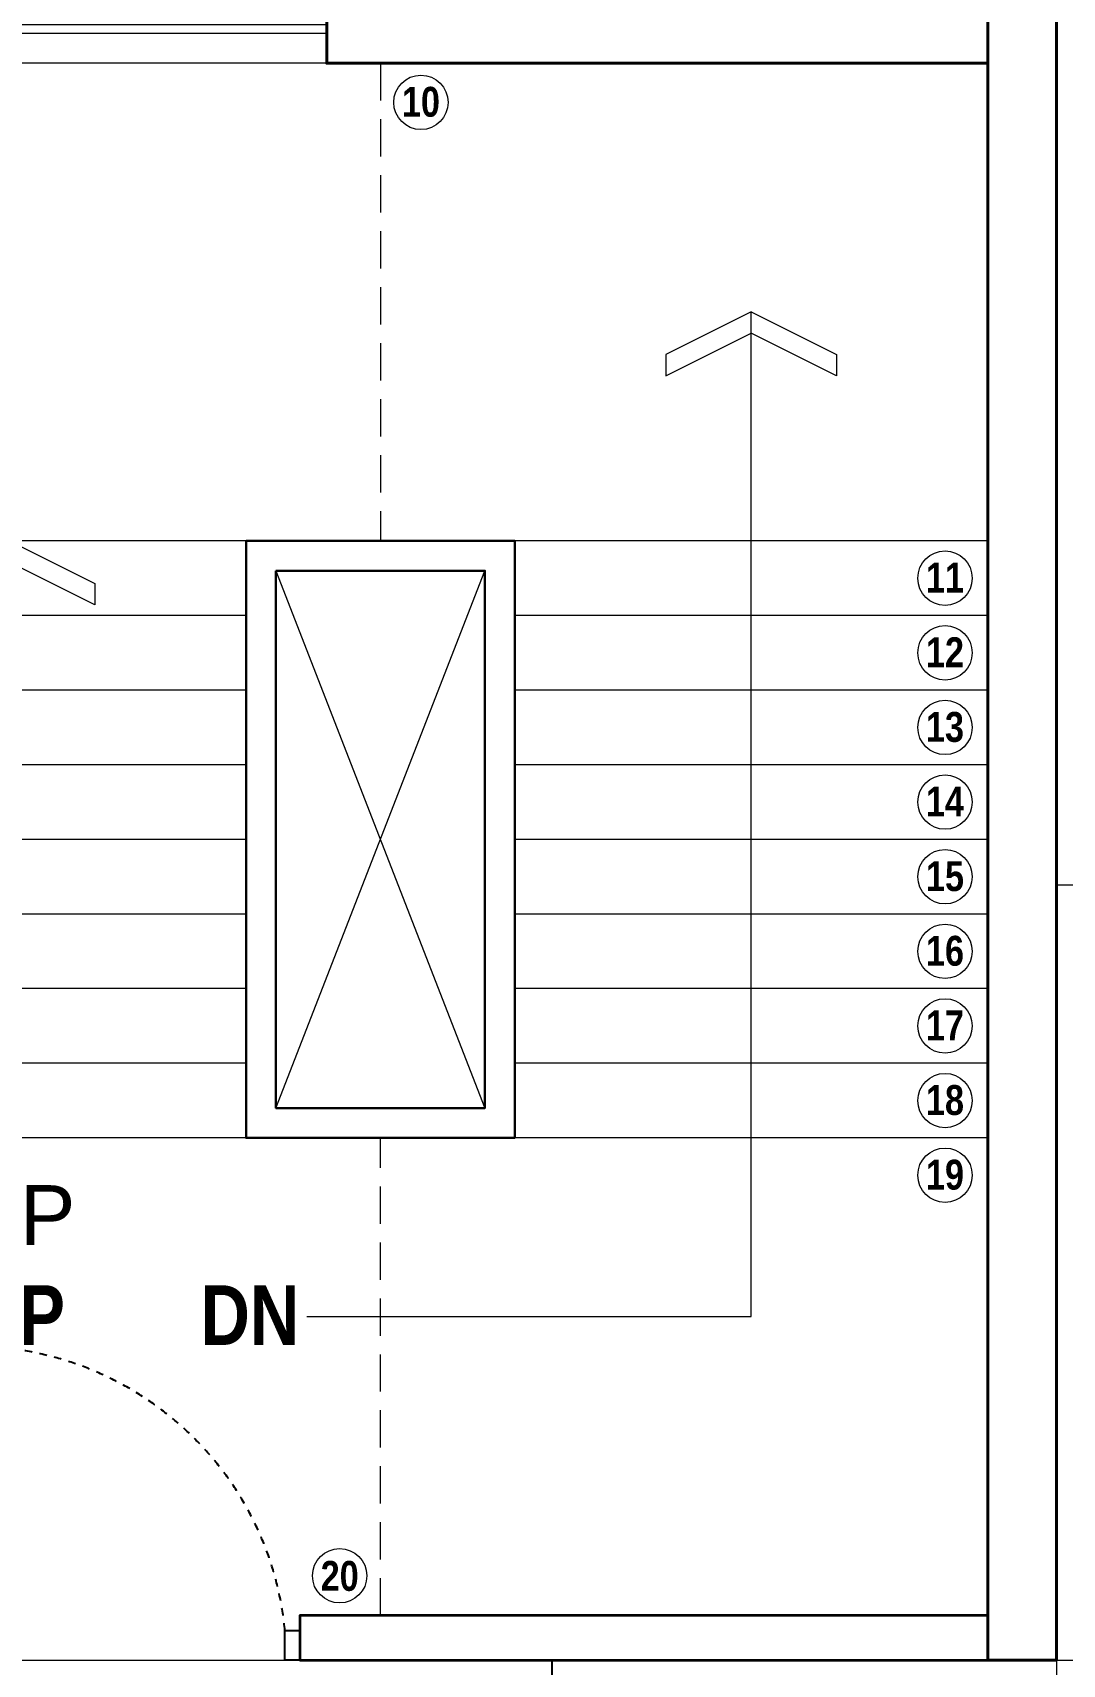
# Model space of a CAD drawing. Header units: millimetres. Extents: x 0 to 125073, y 0 to 71249.
# Drawn here: x 72279 to 75729, y 48965 to 54431 of the extents above; entities that cross this region are included whole.
import ezdxf
from ezdxf.lldxf.tags import DXFTag

# ---------------------------------------------------------------- set-up
doc = ezdxf.new("R2010")
doc.units = ezdxf.units.MM
for name, pattern in [('A-118_Suncity Bldg.04+07_O.H.T.Level Plan_20211230$0$DASHED2', [0.375, 0.25, -0.125]), ('DASH', [1, 0.5, -0.5]), ('DASHDOT', [1, 0.5, -0.25, 0, -0.25])]:
    doc.linetypes.add(name, pattern=pattern)
for name, color, linetype, lineweight in [('DA_CARPET AREA RERA', 30, 'Continuous', 9), ('DA_COLUMN', 40, 'Continuous', 40), ('DA_DOTTED LINES', 8, 'DASH', 5), ('DA_GUIDE LINE', 143, 'DASHDOT', 9), ('DA_LINE', 155, 'Continuous', 9), ('DA_RAILING', 243, 'Continuous', 30), ('DA_STAIRCASE', 122, 'Continuous', 9), ('DA_Text 1', 200, 'Continuous', 9), ('DA_TEXT IN SQ.FT', 193, 'Continuous', 9), ('DA_WALL', 7, 'Continuous', 35), ('DA_WINDOW', 4, 'Continuous', 9)]:
    doc.layers.add(name, color=color, linetype=linetype, lineweight=lineweight)
doc.layers.add('DA_DOOR', color=35, linetype='Continuous')
doc.layers.add('DA_FURNITURE', color=102, linetype='Continuous', lineweight=5, true_color=0xc2666666)
doc.styles.add('FAT FONT', font='swisscbi.ttf')
doc.styles.get("Standard").update_dxf_attribs({"font": 'arial.ttf'})
tags = doc.linetypes.add('( Hidden )', pattern=[0.375, 0.25, -0.125]).pattern_tags.tags
tags[6:7] = [DXFTag(74, 4), DXFTag(75, 0), DXFTag(340, '0'), DXFTag(46, 1.0), DXFTag(50, 0.0), DXFTag(44, 0.0), DXFTag(45, 0.0)]
tags[4:5] = [DXFTag(74, 4), DXFTag(75, 0), DXFTag(340, '0'), DXFTag(46, 1.0), DXFTag(50, 0.0), DXFTag(44, 0.0), DXFTag(45, 0.0)]

# ---------------------------------------------------------------- blocks, each defined once
blk = doc.blocks.new('DFDV V V')
at = {"layer": 'DA_FURNITURE', "ltscale": 5}
blk.add_lwpolyline([(73.6684, 408.6476), (73.3684, 408.6476), (73.3684, 406.0506), (73.6684, 406.0506)], dxfattribs=at)
blk = doc.blocks.new('11TH 2nd')
at = {"layer": 'DA_CARPET AREA RERA'}
blk.add_lwpolyline([(6285.0534, 1431.8081), (6285.2034, 1431.8081), (6286.7434, 1431.8081), (6286.7432, 1437.3881), (6284.4484, 1437.3881), (6284.4484, 1441.5081), (6287.4984, 1441.5081), (6287.4984, 1440.8881), (6292.7434, 1440.8881), (6292.8934, 1440.8881), (6292.8934, 1441.5081), (6295.9184, 1441.5081), (6295.9184, 1433.1531), (6292.8934, 1433.1531), (6292.8934, 1433.7631), (6291.2484, 1433.7631), (6291.2484, 1430.5881), (6291.2484, 1430.4381), (6288.2484, 1430.4381), (6288.2484, 1430.5881), (6285.0534, 1430.5881), (6285.0534, 1431.6481)], close=True, dxfattribs=at)
at = {"layer": 'DA_DOOR', "ltscale": 300}
blk.add_line((6285.0534, 1430.5881), (6285.0534, 1431.8081), dxfattribs=at)
at = {"layer": 'DA_DOTTED LINES', "linetype": '( Hidden )', "ltscale": 300}
blk.add_line((6286.7434, 1431.8081), (6286.7434, 1430.5881), dxfattribs=at)
blk = doc.blocks.new('DA_Mahavirjyot_CP_2022_01_13_dwg_AR-1-318932-Site')
at = {"layer": 'DA_GUIDE LINE', "linetype": 'Continuous', "flags": 128}
for points in [[(-8437, 11250), (-2812, 0), (0, 0), (-5625, 11250)], [(-8437, -11250), (-2812, 0), (0, 0), (-5625, -11250)]]:
    blk.add_lwpolyline(points, close=True, dxfattribs=at)
blk = doc.blocks.new('STAIR 1')
at = {"layer": 'DA_COLUMN'}
for points in [[(6094.9562, 1867.2949), (6092.7412, 1867.2949), (6092.7412, 1867.0649), (6094.9562, 1867.0649)], [(6094.9562, 1861.7149), (6095.1862, 1861.7149), (6095.1862, 1867.2949), (6094.9562, 1867.2949)], [(6094.9562, 1867.2949), (6095.1862, 1867.2949), (6095.1862, 1861.7149), (6094.9562, 1861.7149), (6094.9562, 1867.0649)]]:
    blk.add_lwpolyline(points, close=True, dxfattribs=at)
at = {"layer": 'DA_DOOR'}
blk.add_lwpolyline([(6092.6512, 1861.7149), (6092.6012, 1861.7149), (6092.6012, 1861.8149), (6092.6512, 1861.8149)], dxfattribs=at)
at = {"layer": 'DA_DOOR', "linetype": 'DASH', "ltscale": 0.05}
blk.add_arc((6091.5545, 1861.7148), 1.0514, 5.4616, 92.9083, dxfattribs=at)
at = {"layer": 'DA_DOTTED LINES', "linetype": '( Hidden )', "ltscale": 2}
for p, q in [((6092.5712, 1865.3649), (6093.2712, 1863.5649)), ((6092.5712, 1863.5649), (6093.2712, 1865.3649)), ((6091.4512, 1861.7149), (6092.6512, 1861.7149))]:
    blk.add_line(p, q, dxfattribs=at)
at = {"layer": 'DA_LINE', "flags": 128}
blk.add_lwpolyline([(6092.6743, 1862.8667), (6094.1637, 1862.8667), (6094.1637, 1866.1608)], dxfattribs=at)
at = {"layer": 'DA_LINE'}
for centre in [(6093.0568, 1866.9338), (6094.8128, 1865.3399), (6094.8128, 1865.0899), (6094.8128, 1864.8399), (6094.8128, 1864.5899), (6094.8128, 1864.3399), (6094.8128, 1864.0899), (6094.8128, 1863.8399), (6094.8128, 1863.5899), (6094.8128, 1863.3399), (6092.7846, 1861.9982)]:
    blk.add_circle(centre, 0.0911, dxfattribs=at)
at = {"layer": 'DA_RAILING'}
for points in [[(6092.4712, 1865.4649), (6093.3712, 1865.4649), (6093.3712, 1863.4649), (6092.4712, 1863.4649)], [(6092.5712, 1865.3649), (6093.2712, 1865.3649), (6093.2712, 1863.5649), (6092.5712, 1863.5649)]]:
    blk.add_lwpolyline(points, close=True, dxfattribs=at)
at = {"layer": 'DA_STAIRCASE', "linetype": 'A-118_Suncity Bldg.04+07_O.H.T.Level Plan_20211230$0$DASHED2', "ltscale": 0.5}
for p, q in [((6092.9212, 1867.0649), (6092.9212, 1865.4649)), ((6092.9212, 1861.8649), (6092.9212, 1863.4649))]:
    blk.add_line(p, q, dxfattribs=at)
at = {"layer": 'DA_STAIRCASE'}
for p, q in [((6092.4712, 1865.4649), (6090.8862, 1865.4649)), ((6094.9562, 1865.4649), (6093.3712, 1865.4649)), ((6092.4712, 1865.2149), (6090.8862, 1865.2149)), ((6094.9562, 1865.2149), (6093.3712, 1865.2149)), ((6092.4712, 1864.9649), (6090.8862, 1864.9649)), ((6094.9562, 1864.9649), (6093.3712, 1864.9649)), ((6092.4712, 1864.7149), (6090.8862, 1864.7149)), ((6094.9562, 1864.7149), (6093.3712, 1864.7149)), ((6092.4712, 1864.4649), (6090.8862, 1864.4649)), ((6094.9562, 1864.4649), (6093.3712, 1864.4649)), ((6092.4712, 1864.2149), (6090.8862, 1864.2149)), ((6094.9562, 1864.2149), (6093.3712, 1864.2149)), ((6092.4712, 1863.9649), (6090.8862, 1863.9649)), ((6094.9562, 1863.9649), (6093.3712, 1863.9649)), ((6092.4712, 1863.7149), (6090.8862, 1863.7149)), ((6094.9562, 1863.7149), (6093.3712, 1863.7149)), ((6092.4712, 1863.4649), (6090.8862, 1863.4649)), ((6094.9562, 1863.4649), (6093.3712, 1863.4649))]:
    blk.add_line(p, q, dxfattribs=at)
at = {"layer": 'DA_WALL'}
blk.add_lwpolyline([(6093.6462, 1861.7149), (6094.9562, 1861.7149), (6094.9562, 1861.8649), (6092.6512, 1861.8649), (6092.6512, 1861.7149), (6093.6462, 1861.7149)], dxfattribs=at)
at = {"layer": 'DA_WINDOW'}
for points in [[(6090.8862, 1867.2949), (6092.7412, 1867.2949), (6092.7412, 1867.0649), (6090.8862, 1867.0649)], [(6090.8862, 1867.1949), (6092.7412, 1867.1949), (6092.7412, 1867.1649), (6090.8862, 1867.1649)]]:
    blk.add_lwpolyline(points, close=True, dxfattribs=at)
at = {"xscale": -2.540005077644661e-05, "yscale": 2.540005077644661e-05, "zscale": 2.54000507764466e-05, "rotation": 270}
for p in [(6094.1637, 1866.2322), (6091.6787, 1865.4649)]:
    blk.add_blockref('DA_Mahavirjyot_CP_2022_01_13_dwg_AR-1-318932-Site', p, dxfattribs=at)
at = {"layer": 'DA_LINE', "char_height": 0.2, "width": 0.408717, "attachment_point": 1, "line_spacing_factor": 0.986097, "style": 'FAT FONT'}
for s, insert in [('UP', (6091.5462, 1862.9714)), ('DN', (6092.3185, 1862.9714))]:
    blk.add_mtext(s, dxfattribs=dict(at, insert=insert))
at = {"layer": 'DA_Text 1', "char_height": 0.1, "style": 'FAT FONT'}
for s, heights, insert, attachment_point in [('10', [-0.102], (6092.9932, 1866.9857), 1), ('11', [-0.1], (6094.8764, 1865.3918), 3), ('12', [-0.1], (6094.8764, 1865.1418), 3), ('13', [-0.1029], (6094.8764, 1864.8918), 3), ('14', [-0.1], (6094.8764, 1864.6418), 3), ('15', [-0.1027], (6094.8764, 1864.3918), 3), ('16', [-0.102], (6094.8764, 1864.1418), 3), ('17', [-0.1], (6094.8764, 1863.8918), 3), ('18', [-0.1019], (6094.8764, 1863.6418), 3), ('19', [-0.1019], (6094.8764, 1863.3918), 3), ('20', [-0.102], (6092.721, 1861.9463), 7)]:
    blk.add_mtext_dynamic_manual_height_columns(s, width=0.216685, gutter_width=0.0125, heights=heights, dxfattribs=dict(at, insert=insert, attachment_point=attachment_point))
blk = doc.blocks.new('SERVICE CORE')
at = {"layer": 'DA_WALL'}
blk.add_blockref('STAIR 1', (-20.4992, -307.7082), dxfattribs=at)
blk = doc.blocks.new('A$Cfed68cb1')
at = {"layer": 'DA_TEXT IN SQ.FT', "insert": (-36.5513, -7.9433), "char_height": 0.1, "width": 1.710583, "attachment_point": 1}
blk.add_mtext('\\pxqc;{\\H2x;UP}', dxfattribs=at)

msp = doc.modelspace()

# ---------------------------------------------------------------- block references
at = {"color": 1, "xscale": 1000, "yscale": 1000, "zscale": 1000}
msp.add_blockref('A$Cfed68cb1', (107924.22813, 58513.9767), dxfattribs=at)
at = {"layer": 'DA_FURNITURE', "xscale": 1000, "yscale": 1000, "zscale": 1000}
msp.add_blockref('DFDV V V', (2340.78936, -357071.57208), dxfattribs=at)
at = {"layer": 'DA_WALL', "xscale": 1000, "yscale": 1000, "zscale": 1000}
for name, p in [('SERVICE CORE', (-5998977.75966, -1505027.75827)), ('11TH 2nd', (-6211034.12977, -1382829.13082))]:
    msp.add_blockref(name, p, dxfattribs=at)

doc.saveas('drawing.dxf')
